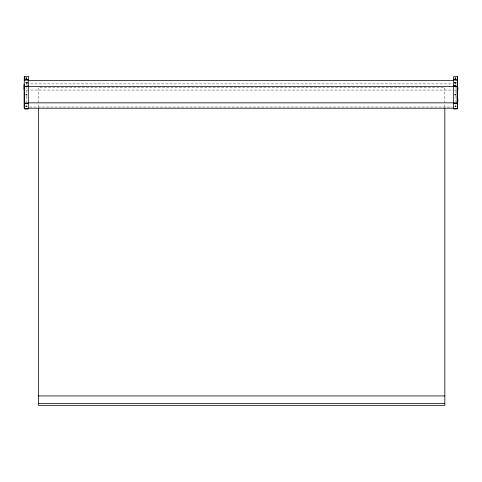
<?xml version="1.0" encoding="UTF-8"?>
<svg xmlns="http://www.w3.org/2000/svg" width="482" height="482" viewBox="0 0 482 482"><rect width="100%" height="100%" fill="white"/><g stroke="black" fill="none" stroke-linecap="round" stroke-linejoin="round"><path stroke-width="0.36" stroke-dasharray="2.41 1.81" d="M26.486 83.892L453.713 83.892M454.466 83.892L455.972 83.892M26.486 90.068L453.713 90.068M454.466 90.068L455.972 90.068M29.492 107.04L452.212 107.04M455.972 81.952L455.972 93.213M455.972 96.177L455.972 104.829M444.838 107.082L444.838 87.525L38.464 87.525L38.464 107.034M26.486 81.952L26.486 93.213M26.486 96.177L26.486 104.829"/><path stroke-width="0.72" d="M453.598 79.795C454.285 78.837 458.424 80.404 457.394 79.892M453.598 108.727L457.394 108.492L457.394 76.668M28.318 79.795C27.637 78.819 23.498 80.38 24.522 79.892M457.394 103.058L453.598 103.238L453.598 108.944L457.207 108.944L457.641 108.558L457.647 76.668L453.598 76.668L453.598 86.182L457.394 86.368M24.522 86.368L28.318 86.206M457.647 103.046L453.598 103.461M24.269 86.356L28.318 86.061M24.522 80.205L28.318 80.012M453.598 103.148L456.111 103.371L453.598 103.148L453.598 86.29L457.647 86.356M457.123 103.208L457.123 86.206M453.598 86.29L456.111 86.061L453.598 85.965L456.111 86.206M453.598 80.012L457.394 80.205M27.992 80.476L453.713 80.476M27.992 86.537L453.713 86.537M27.992 102.847L453.713 102.847M28.318 103.208L24.522 103.058M28.318 103.371L24.419 103.275A0.615 0.349 0 0 1 24.269 103.046M27.992 108.215L453.713 108.215M28.318 108.727L24.654 108.691M38.47 395.933L444.838 395.933M38.47 403.633L444.838 403.633M453.598 103.238L456.111 103.371M457.9 87.646L457.9 90.007M457.9 98.78L457.9 101.148M444.838 108.583L444.838 405.332L38.47 405.332L38.464 108.534M24.522 76.668L24.522 80.404M24.202 84.32L24.202 107.938M24.1 84.519L24.1 89.441M25.932 78.09C26.552 80.024 27.438 76.722 25.932 78.09M26.052 94.58C26.673 96.514 27.552 93.219 26.052 94.58M455.008 78.09C455.629 80.024 456.508 76.722 455.008 78.09M454.888 94.58C455.508 96.514 456.388 93.219 454.888 94.58M26.088 82.645L27.088 82.699L26.088 82.645M26.088 82.874L27.088 82.928L26.088 82.874M454.845 82.645L455.839 82.699L454.845 82.645M454.845 82.874L455.839 82.928L454.845 82.874M25.895 106.112L26.89 106.474L26.028 106.6L26.89 106.154L25.895 106.112M455.044 106.112L456.038 106.474L455.171 106.6L456.038 106.154L455.044 106.112M28.318 76.668L24.269 76.668L24.269 108.504L24.709 108.944L28.318 108.944L28.318 76.668"/></g></svg>
